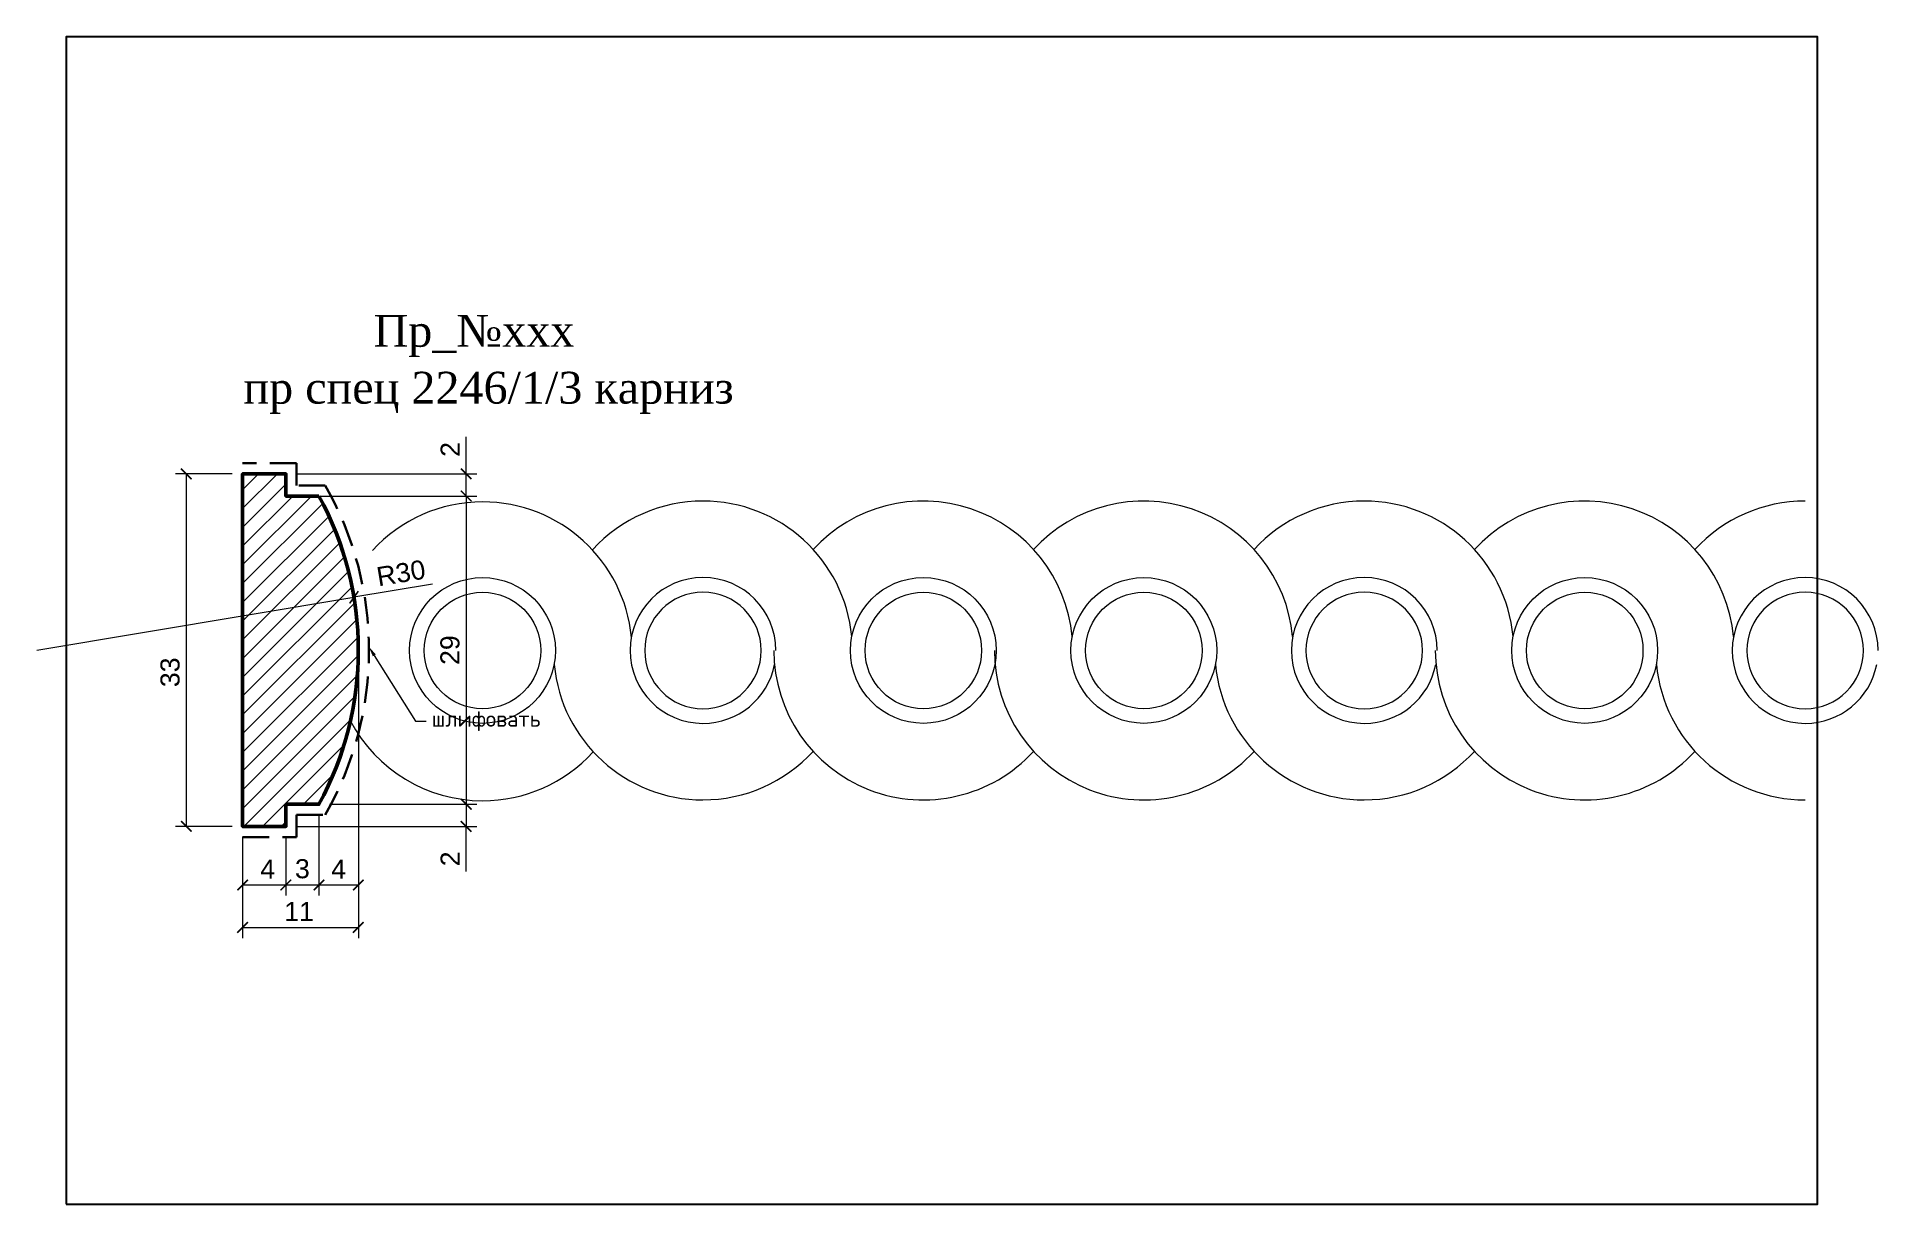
# Model space of a CAD drawing. Header units: millimetres. Extents: x 1309 to 1483, y 1105 to 1215.
import ezdxf
from ezdxf import colors
from ezdxf.entities.mleader import LeaderData, LeaderLine
from ezdxf.math import Vec2, Vec3

# ---------------------------------------------------------------- set-up
doc = ezdxf.new("R2010")
doc.units = ezdxf.units.MM
doc.linetypes.add('HIDDEN', pattern=[0.375, 0.25, -0.125])
doc.layers.add('Outside panel', color=7, linetype='Continuous', lineweight=18, true_color=0x7f5e57)
for name, color, linetype, lineweight in [('линия 15', 7, 'Continuous', 15), ('линия 50', 1, 'Continuous', 140), ('служебный слой РАЗМЕРЫ', 7, 'Continuous', 9)]:
    doc.layers.add(name, color=color, linetype=linetype, lineweight=lineweight)
doc.styles.add('ELECT', font='times.ttf')
doc.styles.get("Standard").update_dxf_attribs({"font": 'arial.ttf'})
doc.styles.add('ЕСКД профили текст', font='isocpeur.ttf')
doc.dimstyles.new('M_1', dxfattribs={"dimtxt": 1.8, "dimasz": 1, "dimexe": 1, "dimexo": 1, "dimgap": 0.6, "dimtad": 1, "dimdec": 0, "dimdsep": 46, "dimtxsty": 'Standard', "dimblk": 'ARCHTICK', "dimcen": -5, "dimclrd": 7, "dimclre": 7, "dimclrt": 7, "dimadec": 0, "dimazin": 0, "dimtfac": 1, "dimtdec": 0, "dimtmove": 0, "dimatfit": 3, "dimfxl": 1, "dimtolj": 1, "dimtzin": 0, "dimlwd": 5, "dimlwe": 5, "dimarcsym": 0})

# ---------------------------------------------------------------- blocks, each defined once
blk = doc.blocks.new('_ArchTick')
at = {"color": 0, "linetype": 'ByBlock', "const_width": 0.15}
blk.add_lwpolyline([(-0.5, -0.5), (0.5, 0.5)], dxfattribs=at)
blk = doc.blocks.new('*D10')
at = {"layer": 'Defpoints', "color": 0, "ltscale": 1000, "transparency": 16777216}
for p in [(1335.89, 1142.39), (1332.77, 1140.3), (1349.76, 1140.3)]:
    blk.add_point(p, dxfattribs=at)
at = {"layer": 'линия 15', "color": 7, "lineweight": 5, "ltscale": 1000, "transparency": 16777216}
for p, q in [((1336.89, 1142.39), (1350.76, 1142.39)), ((1349.76, 1142.39), (1349.76, 1140.3)), ((1333.77, 1140.3), (1350.76, 1140.3)), ((1349.76, 1136.05), (1349.76, 1140.3))]:
    blk.add_line(p, q, dxfattribs=at)
for p, rotation in [((1349.76, 1142.39), 90), ((1349.76, 1140.3), 270)]:
    blk.add_blockref('_ArchTick', p, dxfattribs=dict(at, rotation=rotation))
at = {"layer": 'линия 15', "color": 7, "ltscale": 1000, "transparency": 16777216, "insert": (1348.25, 1137.24), "char_height": 1.8, "attachment_point": 5, "rotation": 90}
blk.add_mtext('\\A1;2', dxfattribs=at)
blk = doc.blocks.new('*D9')
at = {"layer": 'Defpoints', "color": 0, "ltscale": 1000, "transparency": 16777216}
for p in [(1332.77, 1171.43), (1335.89, 1142.39), (1349.76, 1142.39)]:
    blk.add_point(p, dxfattribs=at)
at = {"layer": 'линия 15', "color": 7, "lineweight": 5, "ltscale": 1000, "transparency": 16777216}
for p, q in [((1333.77, 1171.43), (1350.76, 1171.43)), ((1349.76, 1171.43), (1349.76, 1142.39)), ((1336.89, 1142.39), (1350.76, 1142.39))]:
    blk.add_line(p, q, dxfattribs=at)
for p, rotation in [((1349.76, 1171.43), 90), ((1349.76, 1142.39), 270)]:
    blk.add_blockref('_ArchTick', p, dxfattribs=dict(at, rotation=rotation))
at = {"layer": 'линия 15', "color": 7, "ltscale": 1000, "transparency": 16777216, "insert": (1348.24, 1156.91), "char_height": 1.8, "attachment_point": 5, "rotation": 90}
blk.add_mtext('\\A1;29', dxfattribs=at)
blk = doc.blocks.new('*D8')
at = {"layer": 'Defpoints', "color": 0, "ltscale": 1000, "transparency": 16777216}
for p in [(1332.77, 1173.52), (1332.77, 1171.43), (1349.76, 1171.43)]:
    blk.add_point(p, dxfattribs=at)
at = {"layer": 'линия 15', "color": 7, "lineweight": 5, "ltscale": 1000, "transparency": 16777216}
for p, q in [((1349.76, 1173.52), (1349.76, 1177.02)), ((1333.77, 1173.52), (1350.76, 1173.52)), ((1349.76, 1171.43), (1349.76, 1173.52)), ((1333.77, 1171.43), (1350.76, 1171.43))]:
    blk.add_line(p, q, dxfattribs=at)
for p, rotation in [((1349.76, 1173.52), 90), ((1349.76, 1171.43), 270)]:
    blk.add_blockref('_ArchTick', p, dxfattribs=dict(at, rotation=rotation))
at = {"layer": 'линия 15', "color": 7, "ltscale": 1000, "transparency": 16777216, "insert": (1348.25, 1175.82), "char_height": 1.8, "attachment_point": 5, "rotation": 90}
blk.add_mtext('\\A1;2', dxfattribs=at)
blk = doc.blocks.new('*D7')
at = {"layer": 'Defpoints', "color": 0, "ltscale": 1000, "transparency": 16777216}
for p in [(1339.6, 1156.91), (1328.7, 1140.3), (1339.6, 1130.78)]:
    blk.add_point(p, dxfattribs=at)
at = {"layer": 'линия 15', "color": 7, "lineweight": 5, "ltscale": 1000, "transparency": 16777216}
for p, q in [((1339.6, 1155.91), (1339.6, 1129.78)), ((1328.7, 1139.3), (1328.7, 1129.78)), ((1328.7, 1130.78), (1339.6, 1130.78))]:
    blk.add_line(p, q, dxfattribs=at)
at = {"layer": 'линия 15', "color": 7, "lineweight": 5, "ltscale": 1000, "transparency": 16777216, "rotation": 180}
blk.add_blockref('_ArchTick', (1328.7, 1130.78), dxfattribs=at)
at = {"layer": 'линия 15', "color": 7, "lineweight": 5, "ltscale": 1000, "transparency": 16777216}
blk.add_blockref('_ArchTick', (1339.6, 1130.78), dxfattribs=at)
at = {"layer": 'линия 15', "color": 7, "ltscale": 1000, "transparency": 16777216, "insert": (1334.01, 1132.28), "char_height": 1.8, "attachment_point": 5}
blk.add_mtext('\\A1;11', dxfattribs=at)
blk = doc.blocks.new('*D6')
at = {"layer": 'Defpoints', "color": 0, "ltscale": 1000, "transparency": 16777216}
for p in [(1339.19, 1161.89), (1309.31, 1156.91)]:
    blk.add_point(p, dxfattribs=at)
at = {"layer": 'линия 15', "color": 7, "lineweight": 5, "ltscale": 1000, "transparency": 16777216}
for p in [(1346.58, 1163.12), (1309.31, 1156.91)]:
    blk.add_line(p, (1339.19, 1161.89), dxfattribs=at)
at = {"layer": 'линия 15', "color": 7, "lineweight": 5, "ltscale": 1000, "transparency": 16777216, "rotation": 189.4594155496364}
blk.add_blockref('_ArchTick', (1339.19, 1161.89), dxfattribs=at)
at = {"layer": 'линия 15', "color": 7, "ltscale": 1000, "transparency": 16777216, "insert": (1343.62, 1164.17), "char_height": 1.8, "attachment_point": 5, "rotation": 9.4594}
blk.add_mtext('\\A1;R30', dxfattribs=at)
blk = doc.blocks.new('*D4')
at = {"layer": 'Defpoints', "color": 0, "ltscale": 1000, "transparency": 16777216}
for p in [(1335.89, 1142.39), (1332.77, 1140.3), (1335.89, 1134.78)]:
    blk.add_point(p, dxfattribs=at)
at = {"layer": 'линия 15', "color": 7, "lineweight": 5, "ltscale": 1000, "transparency": 16777216}
for p, q in [((1335.89, 1141.39), (1335.89, 1133.78)), ((1332.77, 1139.3), (1332.77, 1133.78)), ((1332.77, 1134.78), (1335.89, 1134.78))]:
    blk.add_line(p, q, dxfattribs=at)
at = {"layer": 'линия 15', "color": 7, "lineweight": 5, "ltscale": 1000, "transparency": 16777216, "rotation": 180}
blk.add_blockref('_ArchTick', (1332.77, 1134.78), dxfattribs=at)
at = {"layer": 'линия 15', "color": 7, "lineweight": 5, "ltscale": 1000, "transparency": 16777216}
blk.add_blockref('_ArchTick', (1335.89, 1134.78), dxfattribs=at)
at = {"layer": 'линия 15', "color": 7, "ltscale": 1000, "transparency": 16777216, "insert": (1334.33, 1136.3), "char_height": 1.8, "attachment_point": 5}
blk.add_mtext('\\A1;3', dxfattribs=at)
blk = doc.blocks.new('*D3')
at = {"layer": 'Defpoints', "color": 0, "ltscale": 1000, "transparency": 16777216}
for p in [(1328.7, 1140.3), (1332.77, 1140.3), (1332.77, 1134.78)]:
    blk.add_point(p, dxfattribs=at)
at = {"layer": 'линия 15', "color": 7, "lineweight": 5, "ltscale": 1000, "transparency": 16777216}
for p, q in [((1328.7, 1139.3), (1328.7, 1133.78)), ((1332.77, 1139.3), (1332.77, 1133.78)), ((1328.7, 1134.78), (1332.77, 1134.78))]:
    blk.add_line(p, q, dxfattribs=at)
at = {"layer": 'линия 15', "color": 7, "lineweight": 5, "ltscale": 1000, "transparency": 16777216, "rotation": 180}
blk.add_blockref('_ArchTick', (1328.7, 1134.78), dxfattribs=at)
at = {"layer": 'линия 15', "color": 7, "lineweight": 5, "ltscale": 1000, "transparency": 16777216}
blk.add_blockref('_ArchTick', (1332.77, 1134.78), dxfattribs=at)
at = {"layer": 'линия 15', "color": 7, "ltscale": 1000, "transparency": 16777216, "insert": (1331.06, 1136.28), "char_height": 1.8, "attachment_point": 5}
blk.add_mtext('\\A1;4', dxfattribs=at)
blk = doc.blocks.new('*D2')
at = {"layer": 'Defpoints', "color": 0, "ltscale": 1000, "transparency": 16777216}
for p in [(1328.7, 1173.52), (1323.39, 1140.3), (1328.7, 1140.3)]:
    blk.add_point(p, dxfattribs=at)
at = {"layer": 'линия 15', "color": 7, "lineweight": 5, "ltscale": 1000, "transparency": 16777216}
for p, q in [((1327.7, 1173.52), (1322.39, 1173.52)), ((1323.39, 1173.52), (1323.39, 1140.3)), ((1327.7, 1140.3), (1322.39, 1140.3))]:
    blk.add_line(p, q, dxfattribs=at)
for p, rotation in [((1323.39, 1173.52), 90), ((1323.39, 1140.3), 270)]:
    blk.add_blockref('_ArchTick', p, dxfattribs=dict(at, rotation=rotation))
at = {"layer": 'линия 15', "color": 7, "ltscale": 1000, "transparency": 16777216, "insert": (1321.87, 1154.82), "char_height": 1.8, "attachment_point": 5, "rotation": 90}
blk.add_mtext('\\A1;33', dxfattribs=at)

msp = doc.modelspace()

# ---------------------------------------------------------------- hatches: boundary and pattern name
at = {"layer": 'Outside panel', "ltscale": 1000}
h = msp.add_hatch(dxfattribs=at)
h.set_pattern_fill('ANSI31', color=256, scale=10)
h.set_pattern_definition([(45, (-306911.8088, 93512.7996), (-0.8838834765, 0.8838834765), [])])
h.paths.add_polyline_path([(1335.89, 1171.43), (1332.77, 1171.43), (1332.77, 1173.52), (1328.7, 1173.52), (1328.7, 1140.3), (1332.77, 1140.3), (1332.77, 1142.39), (1335.89, 1142.39, 0.255376)])

# ---------------------------------------------------------------- linework, layer by layer
at = {"color": 6, "ltscale": 1000}
msp.add_lwpolyline([(1312.06, 1104.7), (1477.06, 1104.7), (1477.06, 1214.7), (1312.06, 1214.7)], close=True, dxfattribs=at)
at = {"lineweight": 15}
for centre, radius in [((1351.3, 1156.88), 6.87), ((1351.3, 1156.88), 5.49), ((1392.83, 1156.88), 6.87), ((1392.83, 1156.88), 5.49), ((1413.6, 1156.88), 6.87), ((1413.6, 1156.88), 5.49), ((1455.14, 1156.88), 6.87), ((1455.14, 1156.88), 5.49)]:
    msp.add_circle(centre, radius, dxfattribs=at)
for centre, radius, start, end in [((1351.31, 1156.8), 14.08, 90, 137.5149), ((1351.31, 1156.8), 14.08, 5.3414, 90), ((1372.07, 1156.88), 14.08, 90, 137.5149), ((1372.07, 1156.88), 14.08, 5.3414, 90), ((1392.83, 1156.88), 14.08, 5.3414, 137.5149), ((1413.6, 1156.88), 14.08, 5.3414, 137.5149), ((1434.37, 1156.88), 14.08, 90, 137.5149), ((1434.37, 1156.88), 14.08, 5.3414, 90), ((1455.14, 1156.88), 14.08, 5.3414, 137.5149), ((1475.91, 1156.88), 14.08, 90, 137.5149), ((1372.07, 1156.88), 6.87, 90, 270), ((1372.07, 1156.88), 5.49, 90, 270), ((1372.07, 1156.88), 6.87, 0, 90), ((1372.07, 1156.88), 5.49, 270, 90), ((1434.37, 1156.88), 6.87, 90, 270), ((1434.37, 1156.88), 5.49, 90, 270), ((1434.37, 1156.88), 6.87, 0, 90), ((1434.37, 1156.88), 5.49, 270, 90), ((1475.91, 1156.88), 6.87, 90, 270), ((1475.91, 1156.88), 5.49, 90, 270), ((1372.07, 1156.88), 14.08, 185.3414, 270), ((1372.07, 1156.88), 6.87, 270, 349.0076), ((1392.83, 1156.88), 14.08, 180, 317.5149), ((1413.6, 1156.88), 14.08, 180, 317.5149), ((1434.37, 1156.88), 14.08, 185.3414, 270), ((1434.37, 1156.88), 6.87, 270, 349.0076), ((1455.14, 1156.88), 14.08, 180, 317.5149), ((1475.91, 1156.88), 14.08, 185.3414, 270), ((1351.31, 1156.8), 14.08, 207.8106, 270), ((1351.31, 1156.8), 14.08, 270, 317.5149), ((1372.07, 1156.88), 14.08, 270, 317.5149), ((1434.37, 1156.88), 14.08, 270, 317.5149)]:
    msp.add_arc(centre, radius, start, end, dxfattribs=at)
at = {"color": 7, "lineweight": 15}
for radius, start, end in [(6.87, 0, 90), (5.49, 270, 90), (6.87, 270, 349.0076)]:
    msp.add_arc((1475.91, 1156.88), radius, start, end, dxfattribs=at)
at = {"layer": 'линия 50', "color": 1, "linetype": 'HIDDEN', "lineweight": 30, "ltscale": 10, "true_color": 0xff0909}
msp.add_lwpolyline([(1328.7, 1139.3), (1333.77, 1139.3), (1333.77, 1141.39), (1336.48, 1141.39, 0.26555), (1336.48, 1172.43), (1333.77, 1172.43), (1333.77, 1174.52), (1328.7, 1174.52)], format="xyb", dxfattribs=at)
at = {"layer": 'линия 50', "color": 7, "lineweight": 50}
msp.add_lwpolyline([(1335.89, 1171.43), (1332.77, 1171.43), (1332.77, 1173.52), (1328.7, 1173.52), (1328.7, 1140.3), (1332.77, 1140.3), (1332.77, 1142.39), (1335.89, 1142.39, 0.255376), (1335.89, 1171.43)], format="xyb", close=True, dxfattribs=at)

# ---------------------------------------------------------------- texts
at = {"color": 5, "ltscale": 1000, "style": 'ELECT'}
msp.add_text('Пр_№ххх', height=3, dxfattribs=at).set_placement((1341.03, 1185.5))
at = {"color": 7, "ltscale": 1000, "style": 'ELECT'}
msp.add_text('пр спец 2246/1/3 карниз ', height=3, dxfattribs=at).set_placement((1328.77, 1180.14))

# ---------------------------------------------------------------- dimensions: what is measured, and where the dimension line sits
at = {"layer": 'линия 15', "color": 7, "ltscale": 1000}
for base, p1, p2, picture, middle in [((1349.76, 1171.43), (1332.77, 1173.52), (1332.77, 1171.43), '*D8', (1349.76, 1175.82)), ((1323.39, 1140.3), (1328.7, 1173.52), (1328.7, 1140.3), '*D2', (1323.39, 1154.82)), ((1349.76, 1140.3), (1335.89, 1142.39), (1332.77, 1140.3), '*D10', (1350.72, 1137.24))]:
    dim = msp.add_linear_dim(base=base, p1=p1, p2=p2, angle=90, dimstyle='M_1', dxfattribs=at)
    dim.commit()
    dim.dimension.update_dxf_attribs({"geometry": picture, "text_midpoint": middle, "dimtype": 128})
dim = msp.add_linear_dim(base=(1349.76, 1142.39), p1=(1332.77, 1171.43), p2=(1335.89, 1142.39), angle=90, dimstyle='M_1', dxfattribs=at)
dim.commit()
dim.dimension.update_dxf_attribs({"geometry": '*D9', "text_midpoint": (1348.24, 1156.91)})
dim = msp.add_radius_dim(center=(1309.31, 1156.91), mpoint=(1339.19, 1161.89), dimstyle='M_1', override={"dimexe": 1, "dimcen": -1}, dxfattribs=at)
dim.commit()
dim.dimension.update_dxf_attribs({"geometry": '*D6', "text_midpoint": (1343.62, 1164.17)})
for base, p2, picture, middle in [((1339.6, 1130.78), (1339.6, 1156.91), '*D7', (1334.01, 1130.78)), ((1332.77, 1134.78), (1332.77, 1140.3), '*D3', (1331.06, 1134.78))]:
    dim = msp.add_linear_dim(base=base, p1=(1328.7, 1140.3), p2=p2, dimstyle='M_1', dxfattribs=at)
    dim.commit()
    dim.dimension.update_dxf_attribs({"geometry": picture, "text_midpoint": middle, "dimtype": 128})
msp.add_linear_dim(base=(1339.6, 1134.78), p1=(1335.89, 1142.39), p2=(1339.6, 1156.91), dimstyle='M_1', dxfattribs=at).render()
dim = msp.add_linear_dim(base=(1335.89, 1134.78), p1=(1332.77, 1140.3), p2=(1335.89, 1142.39), dimstyle='M_1', dxfattribs=at)
dim.commit()
dim.dimension.update_dxf_attribs({"geometry": '*D4', "text_midpoint": (1334.33, 1136.3)})

# ---------------------------------------------------------------- leaders
at = {"layer": 'служебный слой РАЗМЕРЫ'}
ml = msp.add_multileader_mtext('Standard', dxfattribs=at)
ml.set_content('\\A1;шлифовать', color=256, style='ЕСКД профили текст')
ml.set_leader_properties(color=256, linetype='ByLayer', lineweight=-1)
ml.build(insert=Vec2(0, 0))
ml.multileader.update_dxf_attribs({"dogleg_length": 1, "arrow_head_size": 1})
ctx = ml.context
ctx.base_point, ctx.char_height, ctx.arrow_head_size, ctx.landing_gap_size, ctx.plane_origin = Vec3(1346, 1150.21), 1.5, 1, 0.5, Vec3(1359.48, 1176.38)
notes = []
notes.append((ctx, [(1, (1, 1, 0), (1345, 1150.21), (1, 0), 1, [(0, [(1340.57, 1157.26)], 0, [])])]))
ctx.mtext.insert, ctx.mtext.flow_direction = Vec3(1346.5, 1151.19), 5
for ctx, leaders in notes:
    for number, flags, end, landing, length, lines in leaders:
        leader = LeaderData()
        leader.index, (leader.has_last_leader_line, leader.has_dogleg_vector, leader.attachment_direction) = number, flags
        leader.last_leader_point, leader.dogleg_vector, leader.dogleg_length = Vec3(end), Vec3(landing), length
        for number, points, colour, breaks in lines:
            line = LeaderLine()
            line.index, line.vertices, line.color, line.breaks = number, Vec3.list(points), colors.encode_raw_color(colour), breaks
            leader.lines.append(line)
        ctx.leaders.append(leader)

doc.saveas('drawing.dxf')
